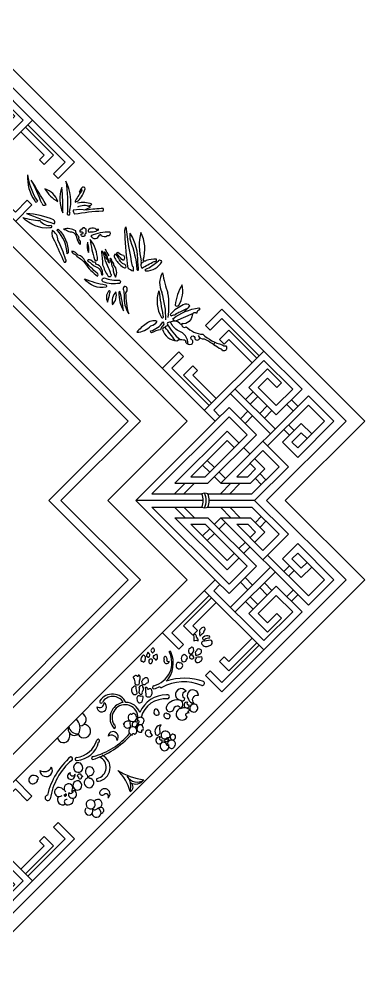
# Model space of a CAD drawing. Header units: metres. Extents: x 2570 to 4172, y 449 to 2051.
# Drawn here: x 3598 to 4172, y 449 to 2051 of the extents above; entities that cross this region are included whole.
import ezdxf

# ---------------------------------------------------------------- set-up
doc = ezdxf.new("R2010")
doc.units = ezdxf.units.M
for name, color, linetype in [('3', 3, 'Continuous'), ('4', 4, 'Continuous'), ('7', 7, 'Continuous')]:
    doc.layers.add(name, color=color, linetype=linetype)

# ---------------------------------------------------------------- blocks, each defined once
blk = doc.blocks.new('窗-076')
at = {"layer": '3'}
for p, q in [((532.46, 776.79), (592.92, 716.32)), ((559.74, 772.43), (548.28, 760.97)), ((525.38, 769.72), (585.85, 709.25)), ((566.81, 765.36), (555.35, 753.9)), ((617.64, 760.49), (627.37, 750.77)), ((540.35, 731.83), (551.82, 743.29)), ((580.96, 751.22), (569.49, 739.75)), ((588.03, 744.15), (576.56, 732.68)), ((610.57, 753.42), (620.3, 743.7)), ((547.43, 724.76), (558.89, 736.22)), ((614.52, 707.16), (606.21, 715.47)), ((621.59, 714.23), (613.28, 722.54)), ((554.95, 678.35), (545.22, 688.08)), ((493.91, 650.91), (483.07, 661.75)), ((500.98, 657.98), (490.14, 668.82)), ((510.71, 634.11), (500.98, 643.84)), ((517.78, 641.18), (508.06, 650.91)), ((562.97, 641.47), (571.95, 632.48)), ((570.04, 648.54), (579.02, 639.56)), ((456.66, 634.11), (440.66, 618.11)), ((470.81, 634.11), (454.81, 618.11)), ((526.09, 634.11), (510.09, 618.11)), ((540.23, 634.11), (524.23, 618.11)), ((456.66, 582.11), (440.66, 598.11)), ((470.81, 582.11), (454.81, 598.11)), ((526.09, 582.11), (510.09, 598.11)), ((540.23, 582.11), (524.23, 598.11)), ((562.97, 574.75), (571.95, 583.74)), ((510.71, 582.11), (500.98, 572.38)), ((517.78, 575.04), (508.06, 565.31)), ((570.04, 567.68), (579.02, 576.67)), ((493.91, 565.31), (483.07, 554.47)), ((500.98, 558.24), (490.14, 547.4)), ((538.15, 535.22), (547.88, 544.95)), ((554.95, 537.87), (545.22, 528.15)), ((525.38, 446.5), (585.85, 506.97)), ((532.46, 439.43), (592.92, 499.9)), ((614.52, 509.06), (606.21, 500.76)), ((621.59, 501.99), (613.28, 493.68)), ((540.35, 484.4), (551.82, 472.93)), ((547.43, 491.47), (558.89, 480)), ((588.03, 472.08), (576.56, 483.54)), ((580.96, 465.01), (569.49, 476.47)), ((610.57, 462.8), (620.3, 472.53)), ((559.74, 443.79), (548.28, 455.26)), ((566.81, 450.87), (555.35, 462.33)), ((617.64, 455.73), (627.37, 465.46))]:
    blk.add_line(p, q, dxfattribs=at)
for points in [[(120.21, -91.92), (0, 28.28), (-120.21, -91.92), (-700.04, 487.9), (-579.83, 608.11), (-700.04, 728.32), (-120.21, 1308.15), (0, 1187.94), (120.21, 1308.15), (700.04, 728.32), (579.83, 608.11), (700.04, 487.9)], [(120.21, 105.74), (0, 225.95), (-120.21, 105.74), (-502.37, 487.9), (-382.16, 608.11), (-502.37, 728.32), (-120.21, 1110.48), (0, 990.27), (120.21, 1110.48), (502.37, 728.32), (382.16, 608.11), (502.37, 487.9)]]:
    blk.add_lwpolyline(points, close=True, dxfattribs=at)
for points in [[(127.28, 1117.55), (136.47, 1108.36), (211.96, 1183.85), (168.29, 1227.52), (143.54, 1202.77), (170.95, 1175.36), (185.09, 1189.51), (170.95, 1203.65), (178.02, 1210.72), (199.23, 1189.51), (170.95, 1161.22), (129.4, 1202.77), (168.29, 1241.66), (226.1, 1183.85), (136.47, 1094.22)], [(226.1, 1183.85), (289.74, 1120.21), (264.99, 1095.46), (257.92, 1102.53), (275.6, 1120.21), (219.03, 1176.78)], [(215.5, 1173.24), (257.92, 1130.82), (243.78, 1116.67), (236.71, 1123.75), (243.78, 1130.82), (208.43, 1166.17)], [(200.11, 1030.58), (224.86, 1055.33), (217.79, 1062.4), (200.11, 1044.72), (143.54, 1101.29)], [(575.74, 834.22), (512.1, 897.86), (487.35, 873.11), (494.42, 866.04), (512.1, 883.71), (568.67, 827.14)], [(565.13, 823.61), (522.7, 866.04), (508.56, 851.89), (515.63, 844.82), (522.7, 851.89), (558.06, 816.54)], [(422.47, 808.22), (447.21, 832.97), (454.29, 825.9), (436.61, 808.22), (493.18, 751.65)], [(509.44, 735.39), (500.25, 744.58), (575.74, 820.07), (619.41, 776.4), (594.66, 751.66), (567.25, 779.06), (581.39, 793.2), (595.54, 779.06), (602.61, 786.13), (581.39, 807.35), (553.11, 779.06), (594.66, 737.51), (633.55, 776.4), (575.74, 834.22), (486.11, 744.58)], [(496.71, 755.19), (454.29, 797.62), (468.43, 811.76), (475.5, 804.69), (468.43, 797.62), (503.78, 762.26)], [(648.25, 708.78), (632.19, 724.84), (603.91, 696.56), (627.04, 673.43), (681.78, 728.17), (643.28, 766.68), (510.71, 634.11), (555.61, 634.11), (577.4, 655.9), (562.02, 671.28)], [(538.15, 695.15), (520.24, 713.06), (441.29, 634.11), (491.26, 634.11), (564.66, 707.52), (523.12, 749.07), (502.37, 728.32)], [(581.46, 690.72), (643.28, 752.53), (667.64, 728.17), (627.04, 687.57), (618.05, 696.56), (632.19, 710.7), (641.18, 701.71)], [(531.08, 688.08), (520.24, 698.92), (465.43, 644.11), (487.12, 644.11), (550.52, 707.52), (523.12, 734.92), (406.3, 618.11), (481.94, 618.11)], [(574.39, 697.79), (612.9, 659.29), (561.72, 608.11), (493.37, 608.11)], [(491.09, 618.11), (557.58, 618.11), (598.75, 659.29), (574.39, 683.65), (534.85, 644.11), (551.47, 644.11), (563.25, 655.9), (554.95, 664.21)], [(484.22, 608.11), (382.16, 608.11)], [(484.22, 608.11), (382.16, 608.11)], [(531.08, 528.15), (520.24, 517.3), (465.43, 572.11), (487.12, 572.11), (550.52, 508.71), (523.12, 481.3), (406.3, 598.11), (481.94, 598.11)], [(491.09, 598.11), (557.58, 598.11), (598.75, 556.94), (574.39, 532.58), (534.85, 572.11), (551.47, 572.11), (563.25, 560.32), (554.95, 552.02)], [(574.39, 518.43), (612.9, 556.94), (561.72, 608.11), (493.37, 608.11)], [(538.15, 521.08), (520.24, 503.16), (441.29, 582.11), (491.26, 582.11), (564.66, 508.71), (523.12, 467.16), (502.37, 487.9)], [(648.25, 507.44), (632.19, 491.38), (603.91, 519.67), (627.04, 542.8), (681.78, 488.05), (643.28, 449.55), (510.71, 582.11), (555.61, 582.11), (577.4, 560.32), (562.02, 544.95)], [(581.46, 525.5), (643.28, 463.69), (667.64, 488.05), (627.04, 528.65), (618.05, 519.67), (632.19, 505.53), (641.18, 514.51)], [(509.44, 480.83), (500.25, 471.64), (575.74, 396.15), (619.41, 439.82), (594.66, 464.57), (567.25, 437.16), (581.39, 423.02), (595.54, 437.16), (602.61, 430.09), (581.39, 408.88), (553.11, 437.16), (594.66, 478.71), (633.55, 439.82), (575.74, 382.01), (486.11, 471.64)], [(422.47, 408), (447.21, 383.25), (454.29, 390.32), (436.61, 408), (493.18, 464.57)], [(496.71, 461.03), (454.29, 418.61), (468.43, 404.47), (475.5, 411.54), (468.43, 418.61), (503.78, 453.96)], [(565.13, 392.61), (522.7, 350.19), (508.56, 364.33), (515.63, 371.4), (522.7, 364.33), (558.06, 399.69)], [(575.74, 382.01), (512.1, 318.37), (487.35, 343.12), (494.42, 350.19), (512.1, 332.51), (568.67, 389.08)], [(379.68, 265.34), (379.76, 265.45)], [(200.11, 185.65), (224.86, 160.9), (217.79, 153.83), (200.11, 171.5), (143.54, 114.94)], [(127.28, 98.67), (136.47, 107.86), (211.96, 32.37), (168.29, -11.3), (143.54, 13.45), (170.95, 40.86), (185.09, 26.72), (170.95, 12.58), (178.02, 5.5), (199.23, 26.72), (170.95, 55), (129.4, 13.45), (168.29, -25.44), (226.1, 32.37), (136.47, 122.01)], [(226.1, 32.37), (289.74, 96.01), (264.99, 120.76), (257.92, 113.69), (275.6, 96.01), (219.03, 39.45)], [(215.5, 42.98), (257.92, 85.41), (243.78, 99.55), (236.71, 92.48), (243.78, 85.41), (208.43, 50.05)]]:
    blk.add_lwpolyline(points, dxfattribs=at)
for points in [[(264.4, 1060.66, 0.23), (244.65, 1079.83, 0.14)], [(282.17, 1044.28, 0.17), (276.58, 1091.43, -0.06), (278.35, 1041.48, 1.17)], [(290.33, 1059.84, -0.05), (295.24, 1061.47, 0.12), (305.59, 1079.82, 0.86), (300.32, 1080.73, 0.07), (296.69, 1074.92, 0.01), (301.32, 1078.22, 0.02), (290.83, 1062.1, 0.23)], [(254.26, 1024.95, -0.66), (252.23, 1020.59, -0.23), (211.28, 1036.59, 0.08), (237.42, 1031.93, 0.33)], [(297.92, 1015.84, -0.31), (299.38, 1018.23, -0.67), (300.25, 1018.99, 0.4), (302.7, 1020.62, -0.38), (304.03, 1021.14, 0.09), (306.54, 1019.22, -0.08), (306.66, 1012.23, 0.38), (305.09, 1008.79, -0.32), (302.12, 1007.57, -0.4), (299.21, 1010.72, -0.15), (299.91, 1011.88, 0.07), (302.53, 1012.06, 0.64), (302.18, 1013.69, 0.28), (298.16, 1013.98, -0.02)], [(325.25, 1018.97, -0.37), (320.8, 1019.51, 0.25), (311, 1018.37, 0.36), (310.87, 1014.59, 0.39), (313.03, 1014.72, 0.11), (322.28, 1015.73, -0.16), (324.51, 1017.01, 0.77)], [(378.03, 954.93, -0.13), (370.82, 959.92, -0.03), (366.03, 1010.76, -0.2), (367.24, 1022.17, 0.02), (376.8, 962.57, -0.34), (378.36, 961.02, -0.08)], [(275.78, 973.25, 0.06), (264.44, 1002, 0.29), (255.72, 1016.53, 0.24), (259.5, 1001.13, 0.02), (274.04, 968.6, 0.85)], [(279.94, 982.9, -0.06), (278.5, 981.65, 0.18), (263.49, 1017.03, -0.18), (264.64, 1018.95, -0.21)], [(297.87, 995.63, 0.31), (297.74, 1001.63, -0.37), (296.76, 1007.26, -0.26), (294.19, 1010.32, -0.29), (291.37, 1016.07, 0.23), (273.02, 1018.52, -0.09), (277.43, 1017.3, 0.22), (284.89, 1014.73, -0.33), (293.09, 1005.3, 0.13)], [(343.54, 1014.26, 0.11), (314.11, 1008.78, 0.7), (327.35, 1009.9, -0.91), (329.6, 1009.33, 0.31), (339.32, 1008.91, 0.56)], [(385.44, 968.33, 0.14), (374.45, 1011.86, 0.11), (373.34, 1012.53, 0.1), (374.01, 1001.23, -0.07), (383.9, 958.36, 1.28), (386.33, 958.13, 0.01)], [(409.94, 969.83, 0.62), (413.5, 973.39, 0.1), (397.91, 971.17, -0.53), (393.46, 972.07, 0.19), (389.87, 1013.94, 0.13), (390.56, 970.95, 0.38), (390.86, 967.45, 0.36), (391.46, 959.82, -0.01)], [(324.01, 951.93, -0.05), (305.25, 970.69, 0.25), (295.09, 979.29, 0.21), (285.34, 985.54, 0.22), (288.37, 981.32, -0.32), (293.22, 977.41, -0.11), (305.72, 966.78, 0.09), (324.32, 947.55, 0.45)], [(344.39, 950.75, 0.07), (341.09, 960.4, -0.03), (335.39, 974.65, 0.11), (332.42, 983.97, 1.19), (330.12, 984.08, -0.01), (332.1, 964.79, 0.06), (339.9, 948.23, 0.53), (344.94, 948.23, 0.45)], [(342.23, 967.53, -0.12), (342.19, 969.86, -0.14), (339.58, 976.12, 0.07), (336.24, 982.46, 0.41), (335.53, 983.89, 0.68), (334.31, 983.75, 0.21), (334.67, 982.17, -0.09), (336.68, 978.95, 0.26), (338.43, 973.26, -0.35), (339.83, 970.43, 0.1)], [(365.39, 965.13, -0.24), (356.19, 975.43, 0.12), (350.32, 980.86, 0.33), (351.65, 973.33, 0.11), (363.07, 961.25, 0.32), (367.06, 960.58, 0.47)], [(355.19, 979.75, -0.75), (355.3, 984.07, 0.21), (363.5, 979.42, -0.41), (363.51, 971.22, -0.09)], [(330.25, 950.21, 1.24), (332, 951.52, 0.1), (330.57, 958.65, 0.31), (321.91, 965.56, 0.58), (317.63, 968.74, 0.33), (310.07, 972.14, 0.67), (310.07, 970.17, 0.03), (314.34, 967.43, 0.07), (319.28, 963.15, -0.33)], [(348.22, 959.12, 0.15), (351.32, 945.94, 0.34), (349.02, 964.05, 0.28), (345.92, 970.13, 0.16), (344.19, 975.06, -0.08), (342.93, 973.57, 0.11), (345.57, 967.95, 0.22)], [(337.3, 930.83, -0.29), (304.8, 943.35, 0.04), (336.21, 934.43, -0.77)], [(332.77, 939.11, -0.79), (334.79, 944.89, 0.11), (357.45, 941.6, -0.48), (357.92, 936.76, -0.14)], [(447.22, 903.63, 0.19), (452.29, 934.55, 0.1), (441.74, 903.64, 0.46)], [(342.93, 922.7, 1.23), (341.05, 924.89, 0.32), (339.66, 908.49, 0.03)], [(357.93, 924.57), (356.52, 923.48, 0.13), (363.72, 895.04, 0.05)], [(371.69, 890.82, -0.06), (367.3, 922.38, 0.27), (369.02, 928.78, 0.51), (364.8, 931.75, 0.39), (363.86, 926.44, 0.01), (364.65, 917.85, 0.17)], [(419.71, 866.28, 0.14), (406.2, 861.78, -0.37), (404.56, 864.65, 0.18), (423.18, 878.35, -0.48), (422.57, 872.01, 0.24)], [(476.61, 395.67, 0.23), (473.78, 401.5, 0.46), (471.78, 405.49, 0.48), (470.04, 405.57, 0.14), (469.71, 401.91, 0.03), (470.04, 395.59, -0.32)], [(406.61, 378.38, 0.53), (408.61, 378.03, -0.33), (410.06, 379.62, 0.23), (409.5, 384.16, 0.56), (406.68, 383.82, -0.2), (405.3, 382.17, 0.4)], [(467.9, 376.97, 0.27), (469.46, 383.46, 0.71), (465.59, 385.36, 0.07), (462.3, 382.89, 0.22), (463.13, 376.48, 0.2)], [(474.23, 380.83), (472.17, 378.44, 0.04), (472.59, 374.09, 0.24), (480.07, 376.63, 0.35), (481.47, 381.32, 0.28), (477.85, 383.29, 0.5)], [(396.63, 371.43, 0.15), (394.08, 374.12, 0.24), (390.22, 369.57, 0.28), (390.5, 364.89, -0.44), (393.26, 363.65, 0.12), (396.22, 365.37, 0.1)], [(403.45, 375.76, -0.44), (401.79, 376.73, 1.05), (399.86, 377.14, -0.13), (399.04, 374.67, 0.61), (399.04, 372.19, -0.48), (400.14, 371.08, 0.48), (403.17, 372.05, 0.12)], [(457.63, 365.05, -0.1), (459.6, 368.17, 0.53), (457.54, 373.52, 0.41), (455.32, 375.08, 0.2), (452.36, 372.78, 0.32), (451.87, 365.22, 0.41)], [(469.14, 372.28, 0.51), (466.34, 374.09, 0.29), (463.87, 372.78, 0.44), (464.12, 369.57, 0.34), (467.99, 368.5, 0.61)], [(472.84, 364.14, 0.42), (480.16, 364.87, 0.49), (481.88, 371.53, -0.01), (473.17, 370.55, -0.37), (472.18, 367.26, 0.4)], [(443.44, 360.06, 0.86), (451.09, 355.02, 0.89), (448.65, 362.17, 0.64)], [(378.95, 339.24, -0.2), (380.51, 331.68, 0.54), (386.61, 329.7, -0.16), (387.93, 331.77, -0.16), (388.72, 338.2, 0.25), (387.31, 343.93, 0.64), (385.62, 342.33, -0.77), (383.97, 342.66, 0.47), (379.98, 341.96, 0.76)], [(399.23, 340.05, -0.29), (400.34, 332.28, 0.18), (396.27, 329.2, -0.18), (392.33, 329.94, 0.04), (391.58, 334.63, -0.11), (394.66, 338.95, -0.33)], [(397.89, 311.91, 0.02), (396.79, 324.83, -0.43), (398.76, 325.57, 0.16), (399.33, 323.51, 0.48), (401.65, 322.68, -0.56), (405.41, 322.76, -0.19), (405.9, 314.05, 0.9), (405.64, 312.91, -0.54)], [(470.61, 301.04, -0.79), (476.82, 313.42, 1.4), (461.88, 307.69, 0.35)], [(409.87, 289.63, 0.86), (417.51, 284.59, 0.22), (415.07, 291.75, 0.64)], [(462.69, 286.58, -1.32), (465.51, 289.68, 1.12), (472.92, 299.29, 0.69), (464.18, 290.65, 0.35), (450.92, 293.48, 1.66), (459.98, 280.61, -1.11)], [(455.38, 299.55, 1.19), (463.13, 298.21, -0.86), (461.11, 302.58, 0.55)], [(385.44, 270.04, 0.77), (394.12, 277.22, 0.57), (384.07, 277.11, -0.53)], [(424.39, 283.28, 0.5), (432.03, 278.24, 0.89), (429.59, 285.4, 0.64)], [(381.99, 265.9, 0.37), (384.39, 272.75, 0.35), (377.31, 271.27, 0.82)], [(420.76, 268.46, 0.52), (412.02, 253.99, 0.74), (418.99, 258.75, -0.29)], [(404.32, 258.99, 0.42), (407.6, 253.01, -0.94), (397.35, 258.13, -0.71)], [(433.37, 249.2, 1.07), (420.47, 254.26, 0.61), (427.92, 248.01, -0.27)], [(425.66, 246.01, 0.16), (429.52, 247.48, -1.03), (430.85, 244.95, -0.57), (427.79, 243.22, -0.84)], [(435.5, 246.81, 1.66), (436.96, 254.26, 0.5)], [(431.78, 238.7, -1.22), (428.72, 239.63, 0.41), (422.07, 241.63, 2.17)], [(301.61, 200.28, 0.27), (298.69, 210.41, 2.3)], [(311.86, 173.51, 0.84), (314.08, 187.33, -1.12), (313.33, 191.95, 4.78), (308.27, 193.43, -0.48), (306.34, 186.32, 0.66)], [(229.96, 180.65, 0.43), (233.43, 185.63, 0.74), (233.65, 189.85, 0.37), (223, 190.51, 1.04)], [(283.59, 195.77, 0.93), (283.05, 186.23, 0.58), (290.13, 193.75, -1.19)], [(300.54, 189.36, 0.39), (299.67, 187.22, -0.5), (296.69, 187.13, 0.23), (294.6, 189.92, -0.39), (294.68, 192.9, -0.49), (299.29, 193.8, 0.55), (301.12, 191.39, -0.72)], [(291.7, 170.11, 0.96), (295.76, 183.62, 0.93)]]:
    blk.add_lwpolyline(points, format="xyb", close=True, dxfattribs=at)
for points in [[(464.13, 902.77, 0.35), (453.72, 904.23, 0.09), (435.01, 890.52, 0.98), (436.68, 888.02, -0.09), (442.61, 889.37, -0.21), (449.47, 893.73, -0.04), (461.25, 899.38)], [(468.71, 891.09), (442.1, 879.52, -0.18), (438.14, 883.23, -0.12), (477.65, 899.85, -0.63), (477.44, 896.11, 0.33), (474.12, 891.32, 0.6), (467.57, 888.73, -0.44), (452.1, 875.81, 0.84), (458.41, 871.18, 0.19), (483.43, 859.61, 0.12), (512.65, 843.83, 0.19), (518.32, 841.94, -0.8), (513.28, 834.79, 0.35), (508.45, 837.95, 0.04), (486.16, 852.25, -0.39), (476.91, 857.72)], [(448.74, 876.23, 0.35), (434.87, 877.92, 0.37), (429.4, 875.41, 0.09), (449.23, 851.82, 0.09)], [(461.33, 844.54, 0.32), (446.64, 864.89, -0.16), (434.87, 877.92)], [(430.87, 872.95, 0.25), (426.45, 870.09, 0.34), (422.68, 867, 0.34), (444.34, 849.97, -0.24), (454.43, 851.22, -0.6), (457.58, 847.65, 0.35), (466.2, 844.49, 0.62), (465.78, 852.48, -1.15), (471.24, 854.99, 0.98), (478.9, 854.43, 0.98)], [(406.28, 362.47, 0.35), (407.24, 367.15, 0.69), (402.07, 365.3, 0.33), (403.32, 361.57, 0.48), (406.56, 362.72)], [(408.58, 373.09, 0.24), (408.62, 370.32, 0.57), (410.06, 369.42, -0.51), (411.37, 367.42, 0.56), (413.85, 367.42, -0.51), (415.16, 368.46, 0.09), (414.4, 373.9, 0.9), (413.5, 375.07, 0.25), (410.13, 373.21, -0.51), (408.48, 373.21)], [(375.95, 322.12, 0.27), (376.96, 317.23, 0.51), (382.06, 314.71, 0.46), (384.51, 317.01, -0.12), (382.92, 326.07, 0.58), (377.96, 324.99, 0.47), (375.82, 321.67, 0.47)], [(456.3, 308.48, -0.68), (458.21, 319.65, 1.59), (450.51, 305.65, 0.64), (456.3, 308.48)], [(385.75, 312.65, 0.31), (384.06, 305.99, 0.24), (387.13, 302.08, 0.24), (391.99, 303.66, 0.07), (393.31, 311.33, 0.34), (390.19, 311.7, 0.14), (385.49, 312.41)], [(439.83, 292.72, -0.87), (449.85, 293.28, 0.52), (450.51, 305.65, 0.36), (428.38, 296.53, 1.03), (439.86, 292.84)], [(363.32, 302.37, 0.61), (349.65, 262.97)], [(385.54, 278.8, 1.37), (349.65, 268.56)], [(388.34, 287.4, 0.3), (367.34, 302.57, 0.3)], [(280.71, 266.25, 0.82), (295.63, 254.96, 0.34), (292.02, 277.55)], [(374.91, 266.51, -0.24), (374.07, 273.44, 0.45), (363.36, 269.4, -0.58), (364.33, 267.19, 0.59), (374.86, 266.59, 0.59)], [(374.82, 264.67, 0.73), (376.99, 253.15, -1.07), (380.08, 254.06, 0.56), (381.85, 264.2, 0.3), (374.91, 264.83)], [(382.91, 262.98, 0.02), (386.31, 269.52, 0.02)], [(392.75, 260.23, 0.6), (388.18, 268.67, 0.36), (383.95, 261.89, 0.61), (391.72, 258.4, 0.61)], [(384.08, 272.89), (384.95, 274.58, 0.02), (385.31, 276.31, 0.02)], [(263.85, 249.39, 0.76), (281.41, 247.52, 0.14), (282.49, 255.41, 0.14)], [(316.8, 215.93, 0.13), (375.31, 253.62, 0.13)], [(317.66, 220.61, 0.16), (372.73, 255.73, 0.16)], [(432.71, 234.58, 0.54), (440.96, 235.66, 0.71), (434.84, 245.35, 0.44), (430.45, 238.83)]]:
    blk.add_lwpolyline(points, format="xyb", dxfattribs=at)
for centre, radius, start, end in [((279.51, 1096.49), 60.98, 175.88, 214.83), ((312.57, 1113.21), 94.7, 187.49, 213.4), ((-120.75, 914.85), 388.25, 21.62, 27.32), ((-2240.55, -404.56), 2884.05, 30.42, 31.28), ((316.83, 1064.28), 49.56, 159.24, 205.14), ((-49.35, 1050.3), 321.39, 358.74, 5.63), ((231.56, 1061.94), 2.13, 187.59, 336.08), ((244.39, 1059.46), 4.48, 200.63, 299.36), ((304.11, 1033.77), 20.72, 62.75, 119.3), ((302.08, 1024.49), 34.63, 67.02, 103.23), ((270.49, 1129.92), 88.88, 292.83, 299.01), ((355.48, 695.34), 355.55, 93.62, 97.74), ((309.58, 1062.42), 8.53, 266, 314.84), ((330.83, 1048.5), 2.79, 286.06, 37.13), ((206.65, 909.54), 133.53, 67.37, 85.64), ((1035.17, 3133.85), 2245.6, 248.63, 249.78), ((297.57, 982.04), 66.37, 81.3, 98.63), ((296.32, 1047.28), 8.71, 177.48, 223.33), ((342.77, 749.02), 297.01, 92.16, 100.24), ((255.19, 1029.27), 4.52, 325.2, 51.13), ((335, 993.59), 26.56, 167.79, 202.48), ((329.3, 999.91), 20.26, 181.99, 201.61), ((296.52, 987.93), 14.65, 342.12, 17.95), ((274.71, 972.04), 49.56, 0.13, 38.66), ((471.91, 1020.46), 159.45, 186.29, 197.42), ((375.04, 1003.04), 41.51, 199.58, 216.19), ((322.14, 973.41), 2.47, 196.06, 329.62), ((410.83, 941.83), 32.47, 118.26, 127.93), ((367.49, 1023.23), 71.6, 293.97, 313.08), ((396.72, 985.39), 29.84, 272.31, 327.02), ((418.46, 968.21), 3.42, 16.09, 126.99), ((397.47, 956.82), 1.32, 131.81, 290.15), ((449.04, 936.83), 30.83, 149.3, 206.19), ((677.03, 1003.8), 259.6, 191.38, 198.45), ((366.89, 909.7), 20.62, 135.66, 195.27), ((331.38, 918.9), 21.41, 316.87, 14.06), ((460.19, 909.29), 45.84, 159.65, 211.54), ((1400.09, 1062.36), 992.39, 187.94, 190.13), ((296.97, 883.14), 130.7, 359.38, 17.85), ((312.01, 902.1), 120.36, 351.95, 9.35), ((411.91, 944.15), 66.63, 309.36, 321.6), ((428.84, 824.82), 59.15, 121.42, 139.77), ((409.22, 864.74), 15.4, 69.62, 136.72), ((403.03, 885.86), 13.35, 277.44, 329.92), ((422.47, 886.27), 1.65, 215.52, 64.88), ((450.52, 877.05), 2.01, 200.81, 322.04), ((384.53, 889.08), 26.07, 268.13, 320.88), ((179.71, 665.21), 320.71, 35.21, 39.7), ((502.52, 844.85), 2.23, 67.27, 250.4), ((461.11, 608.11), 23.1, 334.35, 25.65), ((486.52, 608.7), 10.47, 64.08, 115.92), ((465.69, 608.11), 23.1, 331.46, 28.54), ((470.27, 608.11), 23.1, 334.35, 25.65), ((486.52, 607.53), 10.47, 244.08, 295.92), ((482.23, 410.05), 3.79, 121.04, 204.54), ((490.7, 406.46), 12.09, 170.41, 197.95), ((484.82, 411.21), 5, 89.67, 155.24), ((491.01, 407.63), 6.57, 129.31, 179.88), ((484.15, 413.49), 2.81, 343.97, 75.56), ((499.19, 386.64), 25.67, 125.09, 141.15), ((483.68, 392.43), 2.25, 106.9, 231.48), ((511.55, 273.31), 124.58, 97.52, 103.23), ((485.05, 399.5), 1.87, 103.77, 215.53), ((485.16, 398.98), 1.72, 199.24, 318.08), ((490.56, 394.53), 9.03, 69.3, 131.24), ((492.83, 388.34), 11.44, 84.94, 123.98), ((489.42, 401.24), 4.67, 341.19, 21.82), ((493.99, 393.23), 3.81, 337.2, 70.6), ((400.6, 362.63), 36.08, 284.5, 26.72), ((398.33, 361.9), 40.6, 317.51, 24.67), ((434.02, 378.7), 1.21, 7.11, 172.89), ((488.82, 394.49), 7.56, 210.28, 302.22), ((491.98, 393.99), 5.96, 278.37, 337.93), ((428.82, 365.44), 4.16, 148.63, 352.6), ((428.1, 369.48), 3.39, 129.47, 213.36), ((425.34, 367.76), 4.37, 328.65, 82.07), ((431.3, 367.13), 2.76, 216.42, 306.54), ((455.99, 254.13), 85, 70.19, 109.04), ((383.58, 320.91), 4.33, 318.08, 22.18), ((390.3, 324.52), 3.35, 103.23, 216.22), ((390.84, 326), 2.22, 3.5, 126.16), ((396.53, 317.3), 4.95, 139.31, 196.07), ((389.72, 323.49), 4.25, 315.79, 38.4), ((409.9, 325.3), 2.41, 96.35, 263.65), ((398.33, 361.9), 40.6, 286.17, 299.73), ((420.44, 326.92), 2, 187.89, 306.24), ((454.86, 263.66), 70.03, 67.31, 118.33), ((482.85, 331.43), 3.3, 252.9, 53.69), ((346.99, 292.37), 22.76, 26.62, 146.31), ((347.47, 293.42), 18.2, 29.45, 150.03), ((390.44, 318.34), 3.65, 185.14, 233.01), ((389.89, 316.5), 1.96, 213.1, 343.1), ((429.03, 269.77), 44.34, 90.27, 156.57), ((426.8, 269.95), 38.01, 84.89, 164.76), ((429.77, 311.02), 3.24, 277.33, 107.05), ((330.66, 295.57), 7.35, 176, 60.97), ((327.42, 301.54), 6.82, 233.15, 3.82), ((329.8, 303.64), 2.21, 142.24, 329.47), ((297.46, 276.77), 9.89, 271.54, 71.46), ((376.65, 279.72), 6.07, 109.93, 269.49), ((376.04, 286.77), 1.98, 222.54, 333.44), ((378.02, 278.69), 5.23, 254.21, 338.9), ((377.27, 279.6), 6.31, 327.65, 85.08), ((293.97, 268.12), 13.13, 188.9, 276.45), ((303.99, 258.9), 10.12, 206.96, 92.29), ((348.5, 265.76), 3.03, 292.42, 67.58), ((347.75, 250.77), 7.57, 27.56, 173.24), ((345.07, 243.87), 9.17, 7.02, 121.8), ((346.95, 249.86), 8.71, 326.01, 30.41), ((391.75, 259.46), 0.87, 28.86, 252.53), ((417.83, 245.11), 5.32, 75.73, 291.8), ((420.32, 248.1), 2.47, 118.44, 296.1), ((288.5, 254.87), 35.91, 276.51, 344.71), ((290.97, 250.65), 35.9, 274.23, 346.79), ((325.22, 244.57), 2.24, 288.33, 158.23), ((418.78, 243.53), 3.52, 286.92, 41.88), ((359.82, 134.62), 114.66, 131.61, 166.09), ((283.77, 217.39), 2.95, 300.63, 91.95), ((292.82, 216.95), 2.25, 96.28, 290.73), ((317.82, 218.16), 2.45, 93.55, 245.55), ((320.35, 204.31), 17.22, 281.45, 66.82), ((322.69, 203.74), 20.68, 278.6, 64.81), ((246.63, 199.77), 9.48, 181.85, 29.04), ((243.64, 210.59), 12.88, 239.77, 331.13), ((348.12, 141.89), 96.3, 130.74, 171.23), ((408.86, 288.21), 103.77, 238.66, 262.01), ((311.74, 152.66), 63.75, 13.8, 47.39), ((384.2, 198.85), 16.88, 208.18, 307.36), ((349.7, 175.28), 25.07, 342.78, 38.49), ((280.54, 172.7), 6.64, 5.32, 234.14), ((324.95, 185.42), 2.28, 115.35, 291.23), ((371.08, 174.45), 7.08, 291.21, 64.36), ((381.64, 194.83), 15.87, 241.84, 323.75), ((249.21, 158.17), 4.06, 99.82, 336.92), ((266.31, 166.88), 6.95, 36.94, 308.67), ((274.51, 175.2), 4.92, 237.45, 268.12), ((275.34, 162.13), 1.45, 132.2, 327.36), ((275.34, 163.57), 1.03, 200.3, 39.16), ((276.2, 162.76), 1.46, 284.38, 92.36), ((286.55, 163.43), 6.07, 155.36, 78.52), ((283.75, 168.92), 4.03, 227.44, 6.44), ((293.35, 168.77), 7.69, 143.73, 202.89), ((331.31, 165.83), 3.87, 126.57, 320), ((335.26, 163.96), 8, 305.14, 141.53), ((336.9, 160.22), 4.08, 316.65, 130.11), ((271.44, 155.32), 7.71, 142.57, 302.54), ((278.02, 151.88), 3.91, 81.88, 231.47), ((280.06, 155.25), 7.84, 235.1, 16.34), ((314.14, 148.24), 7, 146.93, 293.42), ((313.95, 148.08), 6.93, 295.48, 144.87), ((324.8, 149.1), 6.54, 285.33, 148.18), ((311.64, 138.49), 6.36, 141.3, 312.82), ((310.04, 137.96), 7.23, 325.1, 30.1), ((322.75, 135.71), 7.04, 195.55, 352.42), ((320.07, 145.76), 5.63, 227.8, 323.65), ((320.84, 134.36), 8.9, 2.75, 64.96), ((329.3, 139.25), 4.49, 275.57, 128.06)]:
    blk.add_arc(centre, radius, start, end, dxfattribs=at)
at = {"layer": '4'}
for points in [[(120.21, -120.21), (0, 0), (-120.21, -120.21), (-728.32, 487.9), (-608.11, 608.11), (-728.32, 728.32), (-120.21, 1336.43), (0, 1216.22), (120.21, 1336.43), (728.32, 728.32), (608.11, 608.11), (728.32, 487.9)], [(120.21, 148.17), (0, 268.38), (-120.21, 148.17), (-459.94, 487.9), (-339.73, 608.11), (-459.94, 728.32), (-120.21, 1068.05), (0, 947.85), (120.21, 1068.05), (459.94, 728.32), (339.73, 608.11), (459.94, 487.9)], [(120.21, 237.25), (0, 357.46), (-120.21, 237.25), (-370.86, 487.9), (-250.66, 608.11), (-370.86, 728.32), (-120.21, 978.98), (0, 858.77), (120.21, 978.98), (370.86, 728.32), (250.66, 608.11), (370.86, 487.9)]]:
    blk.add_lwpolyline(points, close=True, dxfattribs=at)
at = {"layer": '7'}
blk.add_lwpolyline([(120.21, 218.88), (0, 339.09), (-120.21, 218.88), (-389.23, 487.9), (-269.02, 608.11), (-389.23, 728.32), (-120.21, 997.34), (0, 877.14), (120.21, 997.34), (389.23, 728.32), (269.02, 608.11), (389.23, 487.9)], close=True, dxfattribs=at)

msp = doc.modelspace()

# ---------------------------------------------------------------- block references
at = {"layer": '3', "xscale": 1.1, "yscale": 1.1, "zscale": 1.1}
msp.add_blockref('窗-076', (3370.99, 580.82), dxfattribs=at)

doc.saveas('drawing.dxf')
